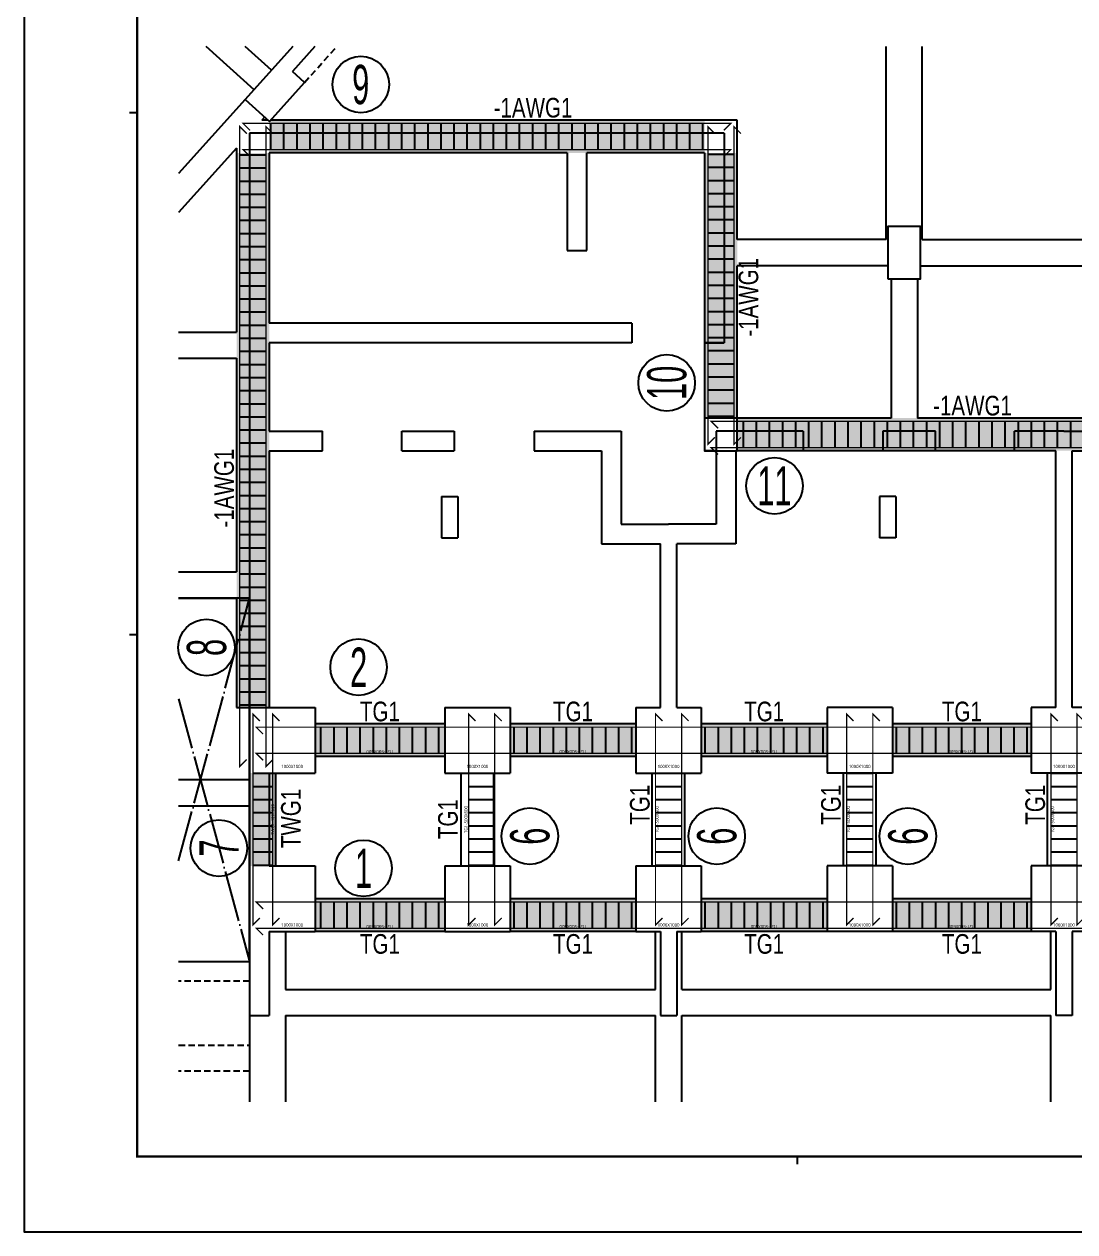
# Model space of a CAD drawing. Header units: millimetres. Extents: x 350420 to 672135, y -312840 to -44390.
# Drawn here: x 418421 to 434471, y -142862 to -124419 of the extents above; entities that cross this region are included whole.
import ezdxf
from ezdxf.enums import TextEntityAlignment as Align

# ---------------------------------------------------------------- set-up
doc = ezdxf.new("R2010")
doc.units = ezdxf.units.MM
doc.header["$LTSCALE"] = 65
doc.linetypes.add('XS-지하주차장$0$DDOT', pattern=[14, 12, -1, 0, -1])
doc.linetypes.add('XS-지하주차장$0$HID', pattern=[2.3, 1.5, -0.8])
for name, color, linetype in [('00', 7, 'Continuous'), ('AMAC-NO', 5, 'Continuous'), ('NAME-B', 6, 'Continuous'), ('XRBlock', 5, 'Continuous'), ('XRMemb', 7, 'Continuous'), ('XS-지하주차장$0$AWG', 5, 'XS-지하주차장$0$HID'), ('XS-지하주차장$0$B', 9, 'XS-지하주차장$0$HID'), ('XS-지하주차장$0$COL', 2, 'Continuous'), ('XS-지하주차장$0$DA', 7, 'XS-지하주차장$0$HID'), ('XS-지하주차장$0$G', 4, 'XS-지하주차장$0$HID'), ('XS-지하주차장$0$OPEN', 9, 'XS-지하주차장$0$DDOT'), ('XS-지하주차장$0$TG', 30, 'XS-지하주차장$0$HID'), ('XS-지하주차장$0$W1', 2, 'Continuous'), ('XS-지하주차장$0$W1-H', 11, 'XS-지하주차장$0$HID'), ('XS-지하주차장$0$WG', 6, 'XS-지하주차장$0$HID')]:
    doc.layers.add(name, color=color, linetype=linetype)
doc.layers.add('XS-지하주차장$0$DEFPOINT', color=144, linetype='Continuous', plot=False)
doc.styles.add('XS-지하주차장$0$맑은고딕', font='malgun.ttf')
doc.styles.add('돋음', font='Dotum.ttf')

# ---------------------------------------------------------------- blocks, each defined once
blk = doc.blocks.new('sdfhsdths')
at = {"layer": 'XS-지하주차장$0$W1'}
for p, q in [((-11105, 12832.5), (-18355, 12832.5)), ((-18355, 12832.5), (-18355, 8282.5)), ((-11105, 12832.5), (-11105, 9632.5)), ((-13505, 12532.5), (-18055, 12532.5)), ((-18055, 12532.5), (-18055, 9932.5)), ((-13505, 12532.5), (-13505, 11042.5)), ((-11405, 12532.5), (-13205, 12532.5)), ((-13205, 11042.5), (-13205, 12532.5)), ((-11405, 12532.5), (-11405, 9632.5)), ((-13505, 11042.5), (-13205, 11042.5)), ((-12515, 9932.5), (-18055, 9932.5)), ((-12515, 9932.5), (-12515, 9632.5)), ((-12515, 9632.5), (-18055, 9632.5)), ((-18055, 9632.5), (-18055, 8282.5)), ((-11105, 9632.5), (-11405, 9632.5)), ((-18355, 8282.5), (-18355, -642.5)), ((-18055, 8282.5), (-17240, 8282.5)), ((-17240, 7982.5), (-17240, 8282.5)), ((-16030, 7982.5), (-16030, 8282.5)), ((-16030, 8282.5), (-15230, 8282.5)), ((-15230, 8282.5), (-15230, 7982.5)), ((-14010, 8282.5), (-14010, 7982.5)), ((-14010, 8282.5), (-12680, 8282.5)), ((-12680, 8282.5), (-12680, 6862.5)), ((-9900, 8282.5), (-11230, 8282.5)), ((-11230, 8282.5), (-11230, 6862.5)), ((-9900, 8282.5), (-9900, 7982.5)), ((-8680, 8282.5), (-8680, 7982.5)), ((-7880, 8282.5), (-8680, 8282.5)), ((-7880, 7982.5), (-7880, 8282.5)), ((-6670, 7982.5), (-6670, 8282.5)), ((-5915, 8282.5), (-6670, 8282.5)), ((-5915, 8282.5), (-5160, 8282.5)), ((-18055, 7982.5), (-17240, 7982.5)), ((-18055, 7982.5), (-18055, 4062.5)), ((-16030, 7982.5), (-15230, 7982.5)), ((-14010, 7982.5), (-12980, 7982.5)), ((-12980, 7982.5), (-12980, 6562.5)), ((-9900, 7982.5), (-10930, 7982.5)), ((-10930, 7982.5), (-10930, 6562.5)), ((-7880, 7982.5), (-8680, 7982.5)), ((-6040, 7982.5), (-6670, 7982.5)), ((-6040, 4062.5), (-6040, 7982.5)), ((-5790, 4062.5), (-5790, 7982.5)), ((-5790, 7982.5), (-5160, 7982.5)), ((-15425, 7282.5), (-15425, 6652.5)), ((-15425, 7282.5), (-15175, 7282.5)), ((-15175, 7282.5), (-15175, 6652.5)), ((-8735, 7282.5), (-8735, 6652.5)), ((-8485, 7282.5), (-8735, 7282.5)), ((-8485, 7282.5), (-8485, 6652.5)), ((-12680, 6862.5), (-11955, 6862.5)), ((-11230, 6862.5), (-11955, 6862.5)), ((-15425, 6652.5), (-15175, 6652.5)), ((-8485, 6652.5), (-8735, 6652.5)), ((-12980, 6562.5), (-12080, 6562.5)), ((-12080, 4062.5), (-12080, 6562.5)), ((-11830, 4062.5), (-11830, 6562.5)), ((-10930, 6562.5), (-11830, 6562.5)), ((-18055, 4062.5), (-17355, 4062.5)), ((-17355, 4062.5), (-17355, 3062.5)), ((-15375, 4062.5), (-14375, 4062.5)), ((-15375, 4062.5), (-15375, 3062.5)), ((-14375, 4062.5), (-14375, 3062.5)), ((-12455, 4062.5), (-12080, 4062.5)), ((-12455, 4062.5), (-12455, 3062.5)), ((-11830, 4062.5), (-11455, 4062.5)), ((-11455, 4062.5), (-11455, 3062.5)), ((-8535, 4062.5), (-9535, 4062.5)), ((-9535, 4062.5), (-9535, 3062.5)), ((-8535, 4062.5), (-8535, 3062.5)), ((-6040, 4062.5), (-6415, 4062.5)), ((-6415, 4062.5), (-6415, 3062.5)), ((-5415, 4062.5), (-5790, 4062.5)), ((-18055, 3062.5), (-18055, 1642.5)), ((-18055, 3062.5), (-17355, 3062.5)), ((-15375, 3062.5), (-14375, 3062.5)), ((-12455, 3062.5), (-11455, 3062.5)), ((-8535, 3062.5), (-9535, 3062.5)), ((-5415, 3062.5), (-6415, 3062.5)), ((-18055, 1642.5), (-17355, 1642.5)), ((-17355, 1642.5), (-17355, 642.5)), ((-15375, 1642.5), (-14375, 1642.5)), ((-15375, 1642.5), (-15375, 642.5)), ((-14375, 1642.5), (-14375, 642.5)), ((-12455, 1642.5), (-11455, 1642.5)), ((-12455, 1642.5), (-12455, 642.5)), ((-11455, 1642.5), (-11455, 642.5)), ((-8535, 1642.5), (-9535, 1642.5)), ((-9535, 1642.5), (-9535, 642.5)), ((-8535, 1642.5), (-8535, 642.5)), ((-5415, 1642.5), (-6415, 1642.5)), ((-6415, 1642.5), (-6415, 642.5)), ((-18055, 642.5), (-18055, -642.5)), ((-18055, 642.5), (-17355, 642.5)), ((-15375, 642.5), (-14375, 642.5)), ((-12455, 642.5), (-12080, 642.5)), ((-12080, 642.5), (-12080, -642.5)), ((-11830, 642.5), (-11830, -642.5)), ((-11830, 642.5), (-11455, 642.5)), ((-8535, 642.5), (-9535, 642.5)), ((-6040, 642.5), (-6415, 642.5)), ((-6040, 642.5), (-6040, -642.5)), ((-5790, 642.5), (-5790, -642.5)), ((-5415, 642.5), (-5790, 642.5)), ((-18355, -642.5), (-18055, -642.5)), ((-12080, -642.5), (-11830, -642.5)), ((-5790, -642.5), (-6040, -642.5))]:
    blk.add_line(p, q, dxfattribs=at)
blk = doc.blocks.new('dhs_sheet2e')
at = {"color": 7}
for p, q in [((2996.4, 29664.7), (2796.7, 29664.7)), ((2996.4, 15831.2), (2796.7, 15831.2)), ((20500.6, 1997.6), (20500.6, 1797.9))]:
    blk.add_line(p, q, dxfattribs=at)
blk.add_lwpolyline([(84000, 0), (84000, 59329.4), (0, 59329.4), (0, 0)], close=True, dxfattribs=at)
at = {"color": 30, "const_width": 64.9}
blk.add_lwpolyline([(81003.6, 57331.7), (2996.4, 57331.7), (2996.4, 1997.6), (81003.6, 1997.6)], close=True, dxfattribs=at)
blk = doc.blocks.new('DFHDHBSD')
at = {"color": 255, "xscale": 0.5, "yscale": 0.5, "zscale": 0.5}
blk.add_blockref('dhs_sheet2e', (0, 0), dxfattribs=at)
blk = doc.blocks.new('*U1239')
at = {"color": 252, "linetype": 'Continuous', "ltscale": 4.75609e-315}
for p, q in [((422865, -137775), (422865, -137775, 3)), ((424845, -137775), (424845, -137775, 4)), ((425845, -137775), (425845, -137775, 13)), ((427765, -137775), (427765, -137775, 14)), ((428765, -137775), (428765, -137775, 23)), ((430685, -137775), (430685, -137775, 24)), ((431685, -137775), (431685, -137775, 33)), ((433805, -137775), (433805, -137775, 34)), ((422865, -138275), (422865, -138275, 1)), ((424845, -138275), (424845, -138275, 2)), ((425845, -138275), (425845, -138275, 11)), ((427765, -138275), (427765, -138275, 12)), ((428765, -138275), (428765, -138275, 21)), ((430685, -138275), (430685, -138275, 22)), ((431685, -138275), (431685, -138275, 31)), ((433805, -138275), (433805, -138275, 32))]:
    blk.add_line(p, q, dxfattribs=at)
at = {"color": 7, "linetype": 'Continuous', "ltscale": 4.75609e-315}
for p, q in [((422955, -138225), (422955, -137825)), ((423155, -138225), (423155, -137825)), ((423355, -138225), (423355, -137825)), ((423555, -138225), (423555, -137825)), ((423755, -138225), (423755, -137825)), ((423955, -138225), (423955, -137825)), ((424155, -138225), (424155, -137825)), ((424355, -138225), (424355, -137825)), ((424555, -138225), (424555, -137825)), ((424755, -138225), (424755, -137825)), ((425905, -138225), (425905, -137825)), ((426105, -138225), (426105, -137825)), ((426305, -138225), (426305, -137825)), ((426505, -138225), (426505, -137825)), ((426705, -138225), (426705, -137825)), ((426905, -138225), (426905, -137825)), ((427105, -138225), (427105, -137825)), ((427305, -138225), (427305, -137825)), ((427505, -138225), (427505, -137825)), ((427705, -138225), (427705, -137825)), ((428825, -138225), (428825, -137825)), ((429025, -138225), (429025, -137825)), ((429225, -138225), (429225, -137825)), ((429425, -138225), (429425, -137825)), ((429625, -138225), (429625, -137825)), ((429825, -138225), (429825, -137825)), ((430025, -138225), (430025, -137825)), ((430225, -138225), (430225, -137825)), ((430425, -138225), (430425, -137825)), ((430625, -138225), (430625, -137825)), ((431745, -138225), (431745, -137825)), ((431945, -138225), (431945, -137825)), ((432145, -138225), (432145, -137825)), ((432345, -138225), (432345, -137825)), ((432545, -138225), (432545, -137825)), ((432745, -138225), (432745, -137825)), ((432945, -138225), (432945, -137825)), ((433145, -138225), (433145, -137825)), ((433345, -138225), (433345, -137825)), ((433545, -138225), (433545, -137825)), ((433745, -138225), (433745, -137825))]:
    blk.add_line(p, q, dxfattribs=at)
at = {"color": 0, "linetype": 'Continuous', "ltscale": 4.75609e-315, "const_width": 20}
for points in [[(422071.1, -137931.1), (421965, -137825), (422865, -137825), (424845, -137825), (425845, -137825), (427765, -137825), (428765, -137825), (430685, -137825), (431685, -137825), (433805, -137825), (434805, -137825), (436925, -137825), (437925, -137825), (439845, -137825), (440845, -137825), (442815, -137825), (443815, -137825), (445700, -137825), (446600, -137825), (446493.9, -137931.1)], [(422071.1, -138331.1), (421965, -138225), (422865, -138225), (424845, -138225), (425845, -138225), (427765, -138225), (428765, -138225), (430685, -138225), (431685, -138225), (433805, -138225), (434805, -138225), (436925, -138225), (437925, -138225), (439845, -138225), (440845, -138225), (442815, -138225), (443815, -138225), (445700, -138225), (446600, -138225), (446493.9, -138331.1)]]:
    blk.add_lwpolyline(points, dxfattribs=at)
blk = doc.blocks.new('*U1313')
at = {"color": 252, "linetype": 'Continuous', "ltscale": 4.75609e-315}
for p, q in [((422865, -135105), (422865, -135105, 3)), ((424845, -135105), (424845, -135105, 4)), ((425845, -135105), (425845, -135105, 13)), ((427765, -135105), (427765, -135105, 14)), ((428765, -135105), (428765, -135105, 23)), ((430685, -135105), (430685, -135105, 24)), ((431685, -135105), (431685, -135105, 33)), ((433805, -135105), (433805, -135105, 34)), ((422865, -135605), (422865, -135605, 1)), ((424845, -135605), (424845, -135605, 2)), ((425845, -135605), (425845, -135605, 11)), ((427765, -135605), (427765, -135605, 12)), ((428765, -135605), (428765, -135605, 21)), ((430685, -135605), (430685, -135605, 22)), ((431685, -135605), (431685, -135605, 31)), ((433805, -135605), (433805, -135605, 32))]:
    blk.add_line(p, q, dxfattribs=at)
at = {"color": 7, "linetype": 'Continuous', "ltscale": 4.75609e-315}
for p, q in [((422955, -135555), (422955, -135155)), ((423155, -135555), (423155, -135155)), ((423355, -135555), (423355, -135155)), ((423555, -135555), (423555, -135155)), ((423755, -135555), (423755, -135155)), ((423955, -135555), (423955, -135155)), ((424155, -135555), (424155, -135155)), ((424355, -135555), (424355, -135155)), ((424555, -135555), (424555, -135155)), ((424755, -135555), (424755, -135155)), ((425905, -135555), (425905, -135155)), ((426105, -135555), (426105, -135155)), ((426305, -135555), (426305, -135155)), ((426505, -135555), (426505, -135155)), ((426705, -135555), (426705, -135155)), ((426905, -135555), (426905, -135155)), ((427105, -135555), (427105, -135155)), ((427305, -135555), (427305, -135155)), ((427505, -135555), (427505, -135155)), ((427705, -135555), (427705, -135155)), ((428825, -135555), (428825, -135155)), ((429025, -135555), (429025, -135155)), ((429225, -135555), (429225, -135155)), ((429425, -135555), (429425, -135155)), ((429625, -135555), (429625, -135155)), ((429825, -135555), (429825, -135155)), ((430025, -135555), (430025, -135155)), ((430225, -135555), (430225, -135155)), ((430425, -135555), (430425, -135155)), ((430625, -135555), (430625, -135155)), ((431745, -135555), (431745, -135155)), ((431945, -135555), (431945, -135155)), ((432145, -135555), (432145, -135155)), ((432345, -135555), (432345, -135155)), ((432545, -135555), (432545, -135155)), ((432745, -135555), (432745, -135155)), ((432945, -135555), (432945, -135155)), ((433145, -135555), (433145, -135155)), ((433345, -135555), (433345, -135155)), ((433545, -135555), (433545, -135155)), ((433745, -135555), (433745, -135155))]:
    blk.add_line(p, q, dxfattribs=at)
at = {"color": 0, "linetype": 'Continuous', "ltscale": 4.75609e-315, "const_width": 20}
for points in [[(422071, -135261), (421965, -135155), (422865, -135155), (424845, -135155), (425845, -135155), (427765, -135155), (428765, -135155), (430685, -135155), (431685, -135155), (433805, -135155), (434805, -135155), (436925, -135155), (437925, -135155), (439845, -135155), (440845, -135155), (442815, -135155), (443715, -135155), (443609, -135261)], [(422071, -135661), (421965, -135555), (422865, -135555), (424845, -135555), (425845, -135555), (427765, -135555), (428765, -135555), (430685, -135555), (431685, -135555), (433805, -135555), (434805, -135555), (436925, -135555), (437925, -135555), (439845, -135555), (440845, -135555), (442815, -135555), (443715, -135555), (443609, -135661)]]:
    blk.add_lwpolyline(points, dxfattribs=at)
blk = doc.blocks.new('*U1429')
at = {"color": 252, "linetype": 'Continuous', "ltscale": 4.75609e-315}
for p, q in [((440095, -135855), (440095, -135855, 4)), ((440595, -135855), (440595, -135855, 2)), ((440095, -137275), (440095, -137275, 3)), ((440595, -137275), (440595, -137275, 1))]:
    blk.add_line(p, q, dxfattribs=at)
at = {"color": 7, "linetype": 'Continuous', "ltscale": 4.75609e-315}
for p, q in [((440545, -135865), (440145, -135865)), ((440545, -136065), (440145, -136065)), ((440545, -136265), (440145, -136265)), ((440545, -136465), (440145, -136465)), ((440545, -136665), (440145, -136665)), ((440545, -136865), (440145, -136865)), ((440545, -137065), (440145, -137065)), ((440545, -137265), (440145, -137265))]:
    blk.add_line(p, q, dxfattribs=at)
at = {"color": 0, "linetype": 'Continuous', "ltscale": 4.75609e-315, "const_width": 20}
for points in [[(440251, -138069), (440145, -138175), (440145, -137275), (440145, -135855), (440145, -134955), (440251, -135061)], [(440651, -138069), (440545, -138175), (440545, -137275), (440545, -135855), (440545, -134955), (440651, -135061)]]:
    blk.add_lwpolyline(points, dxfattribs=at)
blk = doc.blocks.new('*U1440')
at = {"color": 252, "linetype": 'Continuous', "ltscale": 4.75609e-315}
for p, q in [((421865, -135855), (421865, -135855, 4)), ((422265, -135855), (422265, -135855, 2)), ((421865, -137275), (421865, -137275, 3)), ((422265, -137275), (422265, -137275, 1))]:
    blk.add_line(p, q, dxfattribs=at)
at = {"color": 7, "linetype": 'Continuous', "ltscale": 4.75609e-315}
for p, q in [((422215, -135865), (421915, -135865)), ((422215, -136065), (421915, -136065)), ((422215, -136265), (421915, -136265)), ((422215, -136465), (421915, -136465)), ((422215, -136665), (421915, -136665)), ((422215, -136865), (421915, -136865)), ((422215, -137065), (421915, -137065)), ((422215, -137265), (421915, -137265))]:
    blk.add_line(p, q, dxfattribs=at)
at = {"color": 0, "linetype": 'Continuous', "ltscale": 4.75609e-315, "const_width": 20}
for points in [[(422021, -138069), (421915, -138175), (421915, -137275), (421915, -135855), (421915, -134955), (422021, -135061)], [(422321, -138069), (422215, -138175), (422215, -137275), (422215, -135855), (422215, -134955), (422321, -135061)]]:
    blk.add_lwpolyline(points, dxfattribs=at)
blk = doc.blocks.new('*U1451')
at = {"color": 252, "linetype": 'Continuous', "ltscale": 1.06103e-312}
for p, q in [((421665, -126385), (421665, -126385, 4)), ((422165, -126385), (422165, -126385, 2)), ((421665, -134855), (421665, -134855, 3)), ((422165, -134855), (422165, -134855, 1))]:
    blk.add_line(p, q, dxfattribs=at)
at = {"color": 7, "linetype": 'Continuous', "ltscale": 1.06103e-312}
for p, q in [((422115, -126420), (421715, -126420)), ((422115, -126620), (421715, -126620)), ((422115, -126820), (421715, -126820)), ((422115, -127020), (421715, -127020)), ((422115, -127220), (421715, -127220)), ((422115, -127420), (421715, -127420)), ((422115, -127620), (421715, -127620)), ((422115, -127820), (421715, -127820)), ((422115, -128020), (421715, -128020)), ((422115, -128220), (421715, -128220)), ((422115, -128420), (421715, -128420)), ((422115, -128620), (421715, -128620)), ((422115, -128820), (421715, -128820)), ((422115, -129020), (421715, -129020)), ((422115, -129220), (421715, -129220)), ((422115, -129420), (421715, -129420)), ((422115, -129620), (421715, -129620)), ((422115, -129820), (421715, -129820)), ((422115, -130020), (421715, -130020)), ((422115, -130220), (421715, -130220)), ((422115, -130420), (421715, -130420)), ((422115, -130620), (421715, -130620)), ((422115, -130820), (421715, -130820)), ((422115, -131020), (421715, -131020)), ((422115, -131220), (421715, -131220)), ((422115, -131420), (421715, -131420)), ((422115, -131620), (421715, -131620)), ((422115, -131820), (421715, -131820)), ((422115, -132020), (421715, -132020)), ((422115, -132220), (421715, -132220)), ((422115, -132420), (421715, -132420)), ((422115, -132620), (421715, -132620)), ((422115, -132820), (421715, -132820)), ((422115, -133020), (421715, -133020)), ((422115, -133220), (421715, -133220)), ((422115, -133420), (421715, -133420)), ((422115, -133620), (421715, -133620)), ((422115, -133820), (421715, -133820)), ((422115, -134020), (421715, -134020)), ((422115, -134220), (421715, -134220)), ((422115, -134420), (421715, -134420)), ((422115, -134620), (421715, -134620)), ((422115, -134820), (421715, -134820))]:
    blk.add_line(p, q, dxfattribs=at)
at = {"color": 0, "linetype": 'Continuous', "ltscale": 1.06103e-312, "const_width": 20}
for points in [[(421821, -135649), (421715, -135755), (421715, -134855), (421715, -126385), (421715, -125985), (421821, -126091)], [(422221, -135649), (422115, -135755), (422115, -134855), (422115, -126385), (422115, -125985), (422221, -126091)]]:
    blk.add_lwpolyline(points, dxfattribs=at)
blk = doc.blocks.new('*U1462')
at = {"color": 252, "linetype": 'Continuous', "ltscale": 1.06103e-312}
for p, q in [((422165, -125885), (422165, -125885, 3)), ((428815, -125885), (428815, -125885, 4)), ((422165, -126385), (422165, -126385, 1)), ((428815, -126385), (428815, -126385, 2))]:
    blk.add_line(p, q, dxfattribs=at)
at = {"color": 7, "linetype": 'Continuous', "ltscale": 1.06103e-312}
for p, q in [((422190, -126335), (422190, -125935)), ((422390, -126335), (422390, -125935)), ((422590, -126335), (422590, -125935)), ((422790, -126335), (422790, -125935)), ((422990, -126335), (422990, -125935)), ((423190, -126335), (423190, -125935)), ((423390, -126335), (423390, -125935)), ((423590, -126335), (423590, -125935)), ((423790, -126335), (423790, -125935)), ((423990, -126335), (423990, -125935)), ((424190, -126335), (424190, -125935)), ((424390, -126335), (424390, -125935)), ((424590, -126335), (424590, -125935)), ((424790, -126335), (424790, -125935)), ((424990, -126335), (424990, -125935)), ((425190, -126335), (425190, -125935)), ((425390, -126335), (425390, -125935)), ((425590, -126335), (425590, -125935)), ((425790, -126335), (425790, -125935)), ((425990, -126335), (425990, -125935)), ((426190, -126335), (426190, -125935)), ((426390, -126335), (426390, -125935)), ((426590, -126335), (426590, -125935)), ((426790, -126335), (426790, -125935)), ((426990, -126335), (426990, -125935)), ((427190, -126335), (427190, -125935)), ((427390, -126335), (427390, -125935)), ((427590, -126335), (427590, -125935)), ((427790, -126335), (427790, -125935)), ((427990, -126335), (427990, -125935)), ((428190, -126335), (428190, -125935)), ((428390, -126335), (428390, -125935)), ((428590, -126335), (428590, -125935)), ((428790, -126335), (428790, -125935))]:
    blk.add_line(p, q, dxfattribs=at)
at = {"color": 0, "linetype": 'Continuous', "ltscale": 1.06103e-312, "const_width": 20}
for points in [[(421871, -126041), (421765, -125935), (422165, -125935), (428815, -125935), (429215, -125935), (429109, -126041)], [(421871, -126441), (421765, -126335), (422165, -126335), (428815, -126335), (429215, -126335), (429109, -126441)]]:
    blk.add_lwpolyline(points, dxfattribs=at)
blk = doc.blocks.new('*U1473')
at = {"color": 252, "linetype": 'Continuous', "ltscale": 1.06103e-312}
for p, q in [((428815, -126385), (428815, -126385, 4)), ((429315, -126385), (429315, -126385, 2)), ((428815, -130435), (428815, -130435, 3)), ((429315, -130435), (429315, -130435, 1))]:
    blk.add_line(p, q, dxfattribs=at)
at = {"color": 7, "linetype": 'Continuous', "ltscale": 1.06103e-312}
for p, q in [((429265, -126410), (428865, -126410)), ((429265, -126610), (428865, -126610)), ((429265, -126810), (428865, -126810)), ((429265, -127010), (428865, -127010)), ((429265, -127210), (428865, -127210)), ((429265, -127410), (428865, -127410)), ((429265, -127610), (428865, -127610)), ((429265, -127810), (428865, -127810)), ((429265, -128010), (428865, -128010)), ((429265, -128210), (428865, -128210)), ((429265, -128410), (428865, -128410)), ((429265, -128610), (428865, -128610)), ((429265, -128810), (428865, -128810)), ((429265, -129010), (428865, -129010)), ((429265, -129210), (428865, -129210)), ((429265, -129410), (428865, -129410)), ((429265, -129610), (428865, -129610)), ((429265, -129810), (428865, -129810)), ((429265, -130010), (428865, -130010)), ((429265, -130210), (428865, -130210)), ((429265, -130410), (428865, -130410))]:
    blk.add_line(p, q, dxfattribs=at)
at = {"color": 0, "linetype": 'Continuous', "ltscale": 1.06103e-312, "const_width": 20}
for points in [[(428971, -130729), (428865, -130835), (428865, -130435), (428865, -126385), (428865, -125985), (428971, -126091)], [(429371, -130729), (429265, -130835), (429265, -130435), (429265, -126385), (429265, -125985), (429371, -126091)]]:
    blk.add_lwpolyline(points, dxfattribs=at)
blk = doc.blocks.new('*U1484')
at = {"color": 252, "linetype": 'Continuous', "ltscale": 1.06103e-312}
for p, q in [((429315, -130435), (429315, -130435, 3)), ((438500, -130435), (438500, -130435, 4)), ((429315, -130935), (429315, -130935, 1)), ((438500, -130935), (438500, -130935, 2))]:
    blk.add_line(p, q, dxfattribs=at)
at = {"color": 7, "linetype": 'Continuous', "ltscale": 1.06103e-312}
for p, q in [((429408, -130885), (429408, -130485)), ((429608, -130885), (429608, -130485)), ((429808, -130885), (429808, -130485)), ((430008, -130885), (430008, -130485)), ((430208, -130885), (430208, -130485)), ((430408, -130885), (430408, -130485)), ((430608, -130885), (430608, -130485)), ((430808, -130885), (430808, -130485)), ((431008, -130885), (431008, -130485)), ((431208, -130885), (431208, -130485)), ((431408, -130885), (431408, -130485)), ((431608, -130885), (431608, -130485)), ((431808, -130885), (431808, -130485)), ((432008, -130885), (432008, -130485)), ((432208, -130885), (432208, -130485)), ((432408, -130885), (432408, -130485)), ((432608, -130885), (432608, -130485)), ((432808, -130885), (432808, -130485)), ((433008, -130885), (433008, -130485)), ((433208, -130885), (433208, -130485)), ((433408, -130885), (433408, -130485)), ((433608, -130885), (433608, -130485)), ((433808, -130885), (433808, -130485)), ((434008, -130885), (434008, -130485)), ((434208, -130885), (434208, -130485)), ((434408, -130885), (434408, -130485)), ((434608, -130885), (434608, -130485)), ((434808, -130885), (434808, -130485)), ((435008, -130885), (435008, -130485)), ((435208, -130885), (435208, -130485)), ((435408, -130885), (435408, -130485)), ((435608, -130885), (435608, -130485)), ((435808, -130885), (435808, -130485)), ((436008, -130885), (436008, -130485)), ((436208, -130885), (436208, -130485)), ((436408, -130885), (436408, -130485)), ((436608, -130885), (436608, -130485)), ((436808, -130885), (436808, -130485)), ((437008, -130885), (437008, -130485)), ((437208, -130885), (437208, -130485)), ((437408, -130885), (437408, -130485)), ((437608, -130885), (437608, -130485)), ((437808, -130885), (437808, -130485)), ((438008, -130885), (438008, -130485)), ((438208, -130885), (438208, -130485)), ((438408, -130885), (438408, -130485))]:
    blk.add_line(p, q, dxfattribs=at)
at = {"color": 0, "linetype": 'Continuous', "ltscale": 1.06103e-312, "const_width": 20}
for points in [[(429021, -130591), (428915, -130485), (429315, -130485), (438500, -130485), (438900, -130485), (438794, -130591)], [(429021, -130991), (428915, -130885), (429315, -130885), (438500, -130885), (438900, -130885), (438794, -130991)]]:
    blk.add_lwpolyline(points, dxfattribs=at)

msp = doc.modelspace()

# ---------------------------------------------------------------- hatches: boundary and pattern name
at = {"layer": 'XRMemb', "linetype": 'Continuous', "ltscale": 4e-323}
for points in [[(422165, -126385), (428815, -126385), (428815, -125885), (422165, -125885)], [(422165, -134855), (422165, -126385), (421665, -126385), (421665, -134855)], [(428815, -126385), (428815, -130435), (429315, -130435), (429315, -126385)], [(438500, -130435), (429315, -130435), (429315, -130935), (438500, -130935)], [(422265, -137275), (422265, -135855), (421865, -135855), (421865, -137275)]]:
    msp.add_hatch(color=252, dxfattribs=at).paths.add_polyline_path(points)
at = {"layer": 'XRMemb', "linetype": 'Continuous', "ltscale": 4.75295e-315}
for points in [[(424845, -135105), (422865, -135105), (422865, -135605), (424845, -135605)], [(427765, -135105), (425845, -135105), (425845, -135605), (427765, -135605)], [(430685, -135105), (428765, -135105), (428765, -135605), (430685, -135605)], [(433805, -135105), (431685, -135105), (431685, -135605), (433805, -135605)], [(422865, -138275), (424845, -138275), (424845, -137775), (422865, -137775)], [(425845, -138275), (427765, -138275), (427765, -137775), (425845, -137775)], [(428765, -138275), (430685, -138275), (430685, -137775), (428765, -137775)], [(431685, -138275), (433805, -138275), (433805, -137775), (431685, -137775)]]:
    msp.add_hatch(color=252, dxfattribs=at).paths.add_polyline_path(points)

# ---------------------------------------------------------------- linework, layer by layer
at = {"layer": 'AMAC-NO', "color": 4}
for centre in [(423562.4, -125341.1), (428236.1, -129897.6), (429882, -131469.6), (421206.1, -133937.6)]:
    msp.add_circle(centre, 431.9, dxfattribs=at)
at = {"layer": 'AMAC-NO', "color": 1}
for centre in [(423530, -134240), (426145, -136820), (429000, -136820), (431920, -136820), (421396.3, -137001), (423605.8, -137310)]:
    msp.add_circle(centre, 431.9, dxfattribs=at)
at = {"layer": 'NAME-B'}
msp.add_lwpolyline([(429315, -130435), (428815, -130435), (428815, -130935), (429315, -130935)], close=True, dxfattribs=at)
at = {"layer": 'XS-지하주차장$0$AWG', "color": 3, "linetype": 'ByBlock'}
for p, q in [((422149.5, -125885), (422052.1, -125885)), ((429315, -125885), (422186.6, -125885)), ((429315, -127710), (429315, -125885)), ((421665, -126314.9), (421665, -129121.9)), ((429315, -130435), (429315, -128110)), ((428815, -129285), (428815, -130935)), ((421665, -129521.9), (421665, -132785)), ((431665, -130435), (429315, -130435)), ((438500, -130435), (432065, -130435)), ((428990, -130935), (428815, -130935)), ((431540, -130935), (430320, -130935)), ((433550, -130935), (432340, -130935)), ((421665, -133185), (421665, -134855)), ((421665, -134855), (422165, -134855))]:
    msp.add_line(p, q, dxfattribs=at)
at = {"layer": 'XS-지하주차장$0$B'}
for p, q in [((421865, -139035), (420781, -139035)), ((420781, -140010), (421865, -140010)), ((421865, -140410), (420781, -140410))]:
    msp.add_line(p, q, dxfattribs=at)
at = {"layer": 'XS-지하주차장$0$COL'}
for p, q in [((422525.7, -124761.2), (421798.4, -125568.9)), ((422862.1, -124761.2), (422519.5, -125141.7)), ((422705.3, -125309), (422519.5, -125141.7)), ((422170, -125903.5), (422705.3, -125309)), ((421798.4, -125568.9), (422170, -125903.5))]:
    msp.add_line(p, q, dxfattribs=at)
msp.add_lwpolyline([(431615, -128310), (432115, -128310), (432115, -127510), (431615, -127510)], close=True, dxfattribs=at)
at = {"layer": 'XS-지하주차장$0$DA', "linetype": 'Continuous'}
for points in [[(420781, -138735), (421865, -138735), (421865, -133185)], [(421865, -133185), (420781, -133185)]]:
    msp.add_lwpolyline(points, dxfattribs=at)
at = {"layer": 'XS-지하주차장$0$G', "color": 3, "linetype": 'ByBlock'}
for p, q in [((421932.3, -125420.3), (421200.3, -124761.2)), ((422199.9, -125123), (421798.1, -124761.2)), ((431590, -127710), (431590, -124761.2)), ((432140, -127710), (432140, -124761.2)), ((421798.4, -125568.9), (420781, -126698.9)), ((422095.7, -125836.6), (422052.1, -125885)), ((421665, -126314.9), (420781, -127296.7)), ((431590, -127710), (429315, -127710)), ((432140, -127710), (438500, -127710)), ((431615, -128110), (429315, -128110)), ((432115, -128110), (438500, -128110)), ((431665, -128310), (431665, -130435)), ((432065, -128310), (432065, -130435)), ((420781, -129121.9), (421665, -129121.9)), ((420781, -129521.9), (421665, -129521.9)), ((420781, -132785), (421665, -132785)), ((420781, -133185), (421665, -133185)), ((421865, -135960), (420781, -135960)), ((421865, -136360), (420781, -136360)), ((422415, -138275), (422415, -139160)), ((428065, -139160), (428065, -138275)), ((428465, -139160), (428465, -138275)), ((434105, -139160), (434105, -138275)), ((422415, -139160), (428065, -139160)), ((428465, -139160), (434105, -139160)), ((421865, -139560), (421865, -140878)), ((422415, -139560), (422415, -140878)), ((422415, -139560), (428065, -139560)), ((428065, -140878), (428065, -139560)), ((428465, -140878), (428465, -139560)), ((428465, -139560), (434105, -139560)), ((434105, -140878), (434105, -139560))]:
    msp.add_line(p, q, dxfattribs=at)
at = {"layer": 'XS-지하주차장$0$OPEN'}
for p, q in [((420781, -137195.9), (421865, -133185)), ((420781, -134724.1), (421865, -138735))]:
    msp.add_line(p, q, dxfattribs=at)
at = {"layer": 'XS-지하주차장$0$TG', "color": 3, "linetype": 'ByBlock'}
for p, q in [((424845, -135105), (422865, -135105)), ((427765, -135105), (425845, -135105)), ((430685, -135105), (428765, -135105)), ((433805, -135105), (431685, -135105)), ((424845, -135605), (422865, -135605)), ((427765, -135605), (425845, -135605)), ((430685, -135605), (428765, -135605)), ((433805, -135605), (431685, -135605)), ((422265, -137275), (422265, -135855)), ((425095, -137275), (425095, -135855)), ((425595, -137275), (425595, -135855)), ((428015, -137275), (428015, -135855)), ((428515, -137275), (428515, -135855)), ((430935, -137275), (430935, -135855)), ((431435, -137275), (431435, -135855)), ((434055, -137275), (434055, -135855)), ((424845, -137775), (422865, -137775)), ((427765, -137775), (425845, -137775)), ((430685, -137775), (428765, -137775)), ((433805, -137775), (431685, -137775)), ((424845, -138275), (422865, -138275)), ((427765, -138275), (425845, -138275)), ((430685, -138275), (428765, -138275)), ((433805, -138275), (431685, -138275))]:
    msp.add_line(p, q, dxfattribs=at)
at = {"layer": 'XS-지하주차장$0$W1-H', "color": 8, "linetype": 'ByBlock'}
for p, q in [((422525.7, -124761.2), (421798.4, -125568.9)), ((422862.1, -124761.2), (422519.5, -125141.7)), ((422705.3, -125309), (422519.5, -125141.7)), ((422170, -125903.5), (422705.3, -125309)), ((421798.4, -125568.9), (422170, -125903.5)), ((429115, -126085), (421865, -126085)), ((421865, -126085), (421865, -139560)), ((429115, -126085), (429115, -129285)), ((426715, -126385), (422165, -126385)), ((422165, -126385), (422165, -128985)), ((426715, -126385), (426715, -127875)), ((428815, -126385), (427015, -126385)), ((427015, -127875), (427015, -126385)), ((428815, -126385), (428815, -129285)), ((431615, -127510), (431615, -128310)), ((432115, -127510), (431615, -127510)), ((432115, -128310), (432115, -127510)), ((426715, -127875), (427015, -127875)), ((431615, -128310), (432115, -128310)), ((427705, -128985), (422165, -128985)), ((427705, -128985), (427705, -129285)), ((427705, -129285), (422165, -129285)), ((422165, -129285), (422165, -130635)), ((428815, -129285), (429115, -129285)), ((422165, -130635), (422980, -130635)), ((422980, -130935), (422980, -130635)), ((424190, -130935), (424190, -130635)), ((424190, -130635), (424990, -130635)), ((424990, -130635), (424990, -130935)), ((426210, -130635), (426210, -130935)), ((426210, -130635), (427540, -130635)), ((427540, -130635), (427540, -132055)), ((430320, -130635), (428990, -130635)), ((428990, -130635), (428990, -132055)), ((430320, -130635), (430320, -130935)), ((431540, -130635), (431540, -130935)), ((432340, -130635), (431540, -130635)), ((432340, -130935), (432340, -130635)), ((433550, -130935), (433550, -130635)), ((434305, -130635), (433550, -130635)), ((434305, -130635), (435060, -130635)), ((422165, -130935), (422980, -130935)), ((422165, -130935), (422165, -134855)), ((424190, -130935), (424990, -130935)), ((426210, -130935), (427240, -130935)), ((427240, -130935), (427240, -132355)), ((430320, -130935), (429290, -130935)), ((429290, -130935), (429290, -132355)), ((432340, -130935), (431540, -130935)), ((434180, -130935), (433550, -130935)), ((434180, -134855), (434180, -130935)), ((434430, -134855), (434430, -130935)), ((434430, -130935), (435060, -130935)), ((424795, -131635), (424795, -132265)), ((424795, -131635), (425045, -131635)), ((425045, -131635), (425045, -132265)), ((431485, -131635), (431485, -132265)), ((431735, -131635), (431485, -131635)), ((431735, -131635), (431735, -132265)), ((427540, -132055), (428265, -132055)), ((428990, -132055), (428265, -132055)), ((424795, -132265), (425045, -132265)), ((427240, -132355), (428140, -132355)), ((428140, -134855), (428140, -132355)), ((428390, -134855), (428390, -132355)), ((429290, -132355), (428390, -132355)), ((431735, -132265), (431485, -132265)), ((422165, -134855), (422865, -134855)), ((422865, -134855), (422865, -135855)), ((424845, -134855), (425845, -134855)), ((424845, -134855), (424845, -135855)), ((425845, -134855), (425845, -135855)), ((427765, -134855), (428140, -134855)), ((427765, -134855), (427765, -135855)), ((428390, -134855), (428765, -134855)), ((428765, -134855), (428765, -135855)), ((431685, -134855), (430685, -134855)), ((430685, -134855), (430685, -135855)), ((431685, -134855), (431685, -135855)), ((434180, -134855), (433805, -134855)), ((433805, -134855), (433805, -135855)), ((434805, -134855), (434430, -134855)), ((422165, -135855), (422165, -137275)), ((422165, -135855), (422865, -135855)), ((424845, -135855), (425845, -135855)), ((427765, -135855), (428765, -135855)), ((431685, -135855), (430685, -135855)), ((434805, -135855), (433805, -135855)), ((422165, -137275), (422865, -137275)), ((422865, -137275), (422865, -138275)), ((424845, -137275), (425845, -137275)), ((424845, -137275), (424845, -138275)), ((425845, -137275), (425845, -138275)), ((427765, -137275), (428765, -137275)), ((427765, -137275), (427765, -138275)), ((428765, -137275), (428765, -138275)), ((431685, -137275), (430685, -137275)), ((430685, -137275), (430685, -138275)), ((431685, -137275), (431685, -138275)), ((434805, -137275), (433805, -137275)), ((433805, -137275), (433805, -138275)), ((422165, -138275), (422165, -139560)), ((422165, -138275), (422865, -138275)), ((424845, -138275), (425845, -138275)), ((427765, -138275), (428140, -138275)), ((428140, -138275), (428140, -139560)), ((428390, -138275), (428390, -139560)), ((428390, -138275), (428765, -138275)), ((431685, -138275), (430685, -138275)), ((434180, -138275), (433805, -138275)), ((434180, -138275), (434180, -139560)), ((434430, -138275), (434430, -139560)), ((434805, -138275), (434430, -138275)), ((421865, -139560), (422165, -139560)), ((428140, -139560), (428390, -139560)), ((434430, -139560), (434180, -139560))]:
    msp.add_line(p, q, dxfattribs=at)
at = {"layer": 'XS-지하주차장$0$WG'}
msp.add_line((422705.3, -125309), (423198.5, -124761.2), dxfattribs=at)

# ---------------------------------------------------------------- block references
at = {"layer": '00', "xscale": 1.151999997279834, "yscale": 1.151999997279834, "zscale": 1.151999997279834}
msp.add_blockref('DFHDHBSD', (418420.9, -142861.7), dxfattribs=at)
at = {"layer": 'XRBlock', "color": 5, "linetype": 'Continuous', "ltscale": 4.74192e-315}
for name, p in [('*U1462', (0, 0)), ('*U1451', (0, 0)), ('*U1473', (0, 0)), ('*U1484', (0, 0)), ('*U1440', (0, 0)), ('*U1429', (-14935, 0)), ('*U1429', (-12080, 0)), ('*U1429', (-9160, 0)), ('*U1429', (-6040, 0)), ('*U1313', (0, 0)), ('*U1239', (0, 0))]:
    msp.add_blockref(name, p, dxfattribs=at)
at = {"layer": 'XS-지하주차장$0$W1'}
msp.add_blockref('sdfhsdths', (440220, -138917.5), dxfattribs=at)

# ---------------------------------------------------------------- texts
at = {"layer": 'AMAC-NO', "color": 4, "style": '돋음', "width": 0.6}
for s, p in [('9', (423562.4, -125341.1)), ('11', (429882, -131469.6))]:
    msp.add_text(s, height=600, dxfattribs=at).set_placement(p, align=Align.MIDDLE_CENTER)
for s, p in [('10', (428236.1, -129897.6)), ('8', (421206.1, -133937.6))]:
    msp.add_text(s, height=600, rotation=90, dxfattribs=at).set_placement(p, align=Align.MIDDLE_CENTER)
at = {"layer": 'AMAC-NO', "color": 1, "style": '돋음', "width": 0.6}
for s, p in [('2', (423530, -134240)), ('1', (423605.8, -137310))]:
    msp.add_text(s, height=600, dxfattribs=at).set_placement(p, align=Align.MIDDLE_CENTER)
for s, p in [('6', (426145, -136820)), ('6', (429000, -136820)), ('6', (431920, -136820)), ('7', (421396.3, -137001))]:
    msp.add_text(s, height=600, rotation=90, dxfattribs=at).set_placement(p, align=Align.MIDDLE_CENTER)
at = {"layer": 'NAME-B', "style": '돋음', "width": 0.8}
for s, p in [('-1AWG1', (426194.5, -125695)), ('-1AWG1', (432907.5, -130245)), ('TG1', (423855, -134915)), ('TG1', (426805, -134915)), ('TG1', (429725, -134915)), ('TG1', (432745, -134915)), ('TG1', (423855, -138465)), ('TG1', (426805, -138465)), ('TG1', (429725, -138465)), ('TG1', (432745, -138465))]:
    msp.add_text(s, height=300, dxfattribs=at).set_placement(p, align=Align.MIDDLE)
for s, p in [('-1AWG1', (429484.6, -128590.7)), ('-1AWG1', (421475, -131505)), ('TG1', (427825, -136339.8)), ('TG1', (430745, -136339.8)), ('TG1', (433865, -136339.8)), ('TWG1', (422495, -136549.8)), ('TG1', (424895, -136559.8))]:
    msp.add_text(s, height=300, rotation=90, dxfattribs=at).set_placement(p, align=Align.MIDDLE)
at = {"layer": 'XS-지하주차장$0$DEFPOINT', "color": 2, "style": 'XS-지하주차장$0$맑은고딕'}
for s, rotation, p in [('TG1-500X600', 180, (423855, -135530)), ('TG1-500X600', 180, (426805, -135530)), ('TG1-500X600', 180, (429725, -135530)), ('TG1-500X600', 180, (432745, -135530)), ('TWG1-400X600', 90, (422215, -136565)), ('TG1-500X600', 90, (425170, -136565)), ('TG1-500X600', 90, (428090, -136565)), ('TG1-500X600', 90, (431010, -136565)), ('TG1-500X600', 90, (434130, -136565)), ('TG1-500X600', 180, (423855, -138200)), ('TG1-500X600', 180, (426805, -138200)), ('TG1-500X600', 180, (429725, -138200)), ('TG1-500X600', 180, (432745, -138200))]:
    msp.add_text(s, height=50, rotation=rotation, dxfattribs=at).set_placement(p, align=Align.MIDDLE_CENTER)
at = {"layer": 'XS-지하주차장$0$DEFPOINT', "color": 2, "style": 'XS-지하주차장$0$맑은고딕', "width": 0.8}
for p in [(422515, -135755), (425345, -135755), (428265, -135755), (431185, -135755), (434305, -135755), (422515, -138175), (425345, -138175), (428265, -138175), (431185, -138175), (434305, -138175)]:
    msp.add_text('1000X1000', height=50, dxfattribs=at).set_placement(p, align=Align.MIDDLE_CENTER)

doc.saveas('drawing.dxf')
